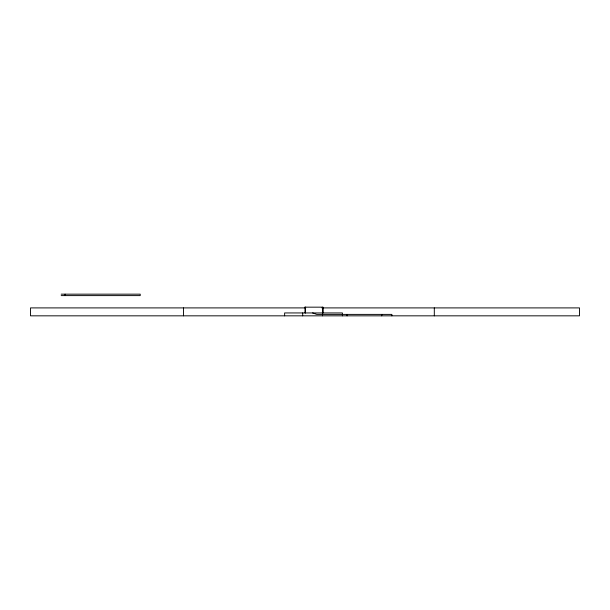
<?xml version="1.0" encoding="UTF-8"?>
<svg xmlns="http://www.w3.org/2000/svg" width="610" height="610" viewBox="0 0 610 610"><rect width="100%" height="100%" fill="white"/><g stroke="black" fill="none" stroke-linecap="round" stroke-linejoin="round"><path stroke-width="0.91" d="M61.183 294.165L140.208 294.165L140.208 295.606L61.183 295.606M304.771 307.165L322.972 307.165L322.972 312.945M305.717 307.905L30.5 307.905L30.5 315.835L579.5 315.835L579.5 307.905L321.92 307.905M312.617 312.945L316.758 314.394L391.864 314.394L391.864 315.835M434.305 307.905L434.305 315.835M381.753 314.394L381.753 315.835M347.075 314.394L347.075 315.835M342.408 315.835L342.408 312.945L284.618 312.945L284.618 315.835M322.789 307.165L322.789 312.945M322.553 312.945L322.553 315.835M305.313 307.165L305.313 312.945M305.13 307.165L305.13 312.945M302.69 312.945L302.69 315.835M183.503 307.905L183.503 315.835M65.102 294.165L65.102 295.606"/></g></svg>
